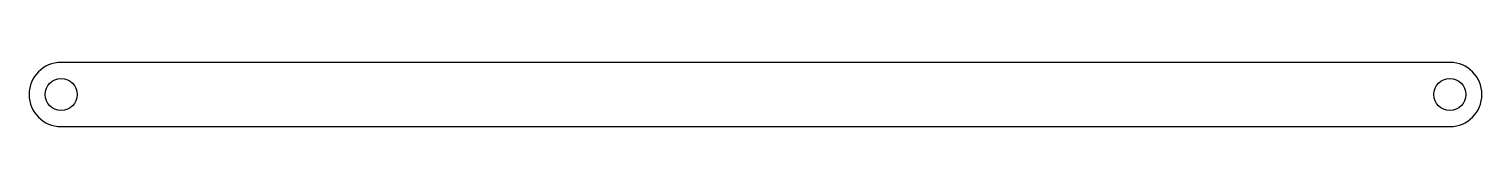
# Model space of a CAD drawing. Header units: millimetres. Extents: x -68 to 68, y -3 to 3.
import ezdxf

# ---------------------------------------------------------------- set-up
doc = ezdxf.new("R2010")
doc.units = ezdxf.units.MM

msp = doc.modelspace()

# ---------------------------------------------------------------- linework, layer by layer
at = {"color": 7, "linetype": 'Continuous', "lineweight": 25}
for p, q in [((65, 3), (-65, 3)), ((-65, -3), (65, -3))]:
    msp.add_line(p, q, dxfattribs=at)
for centre in [(-65, 0), (-65, 0), (65, 0), (65, 0)]:
    msp.add_circle(centre, 1.5, dxfattribs=at)
for centre, start, end in [((-65, 0), 90, 270), ((65, 0), 270, 90)]:
    msp.add_arc(centre, 3, start, end, dxfattribs=at)

doc.saveas('drawing.dxf')
